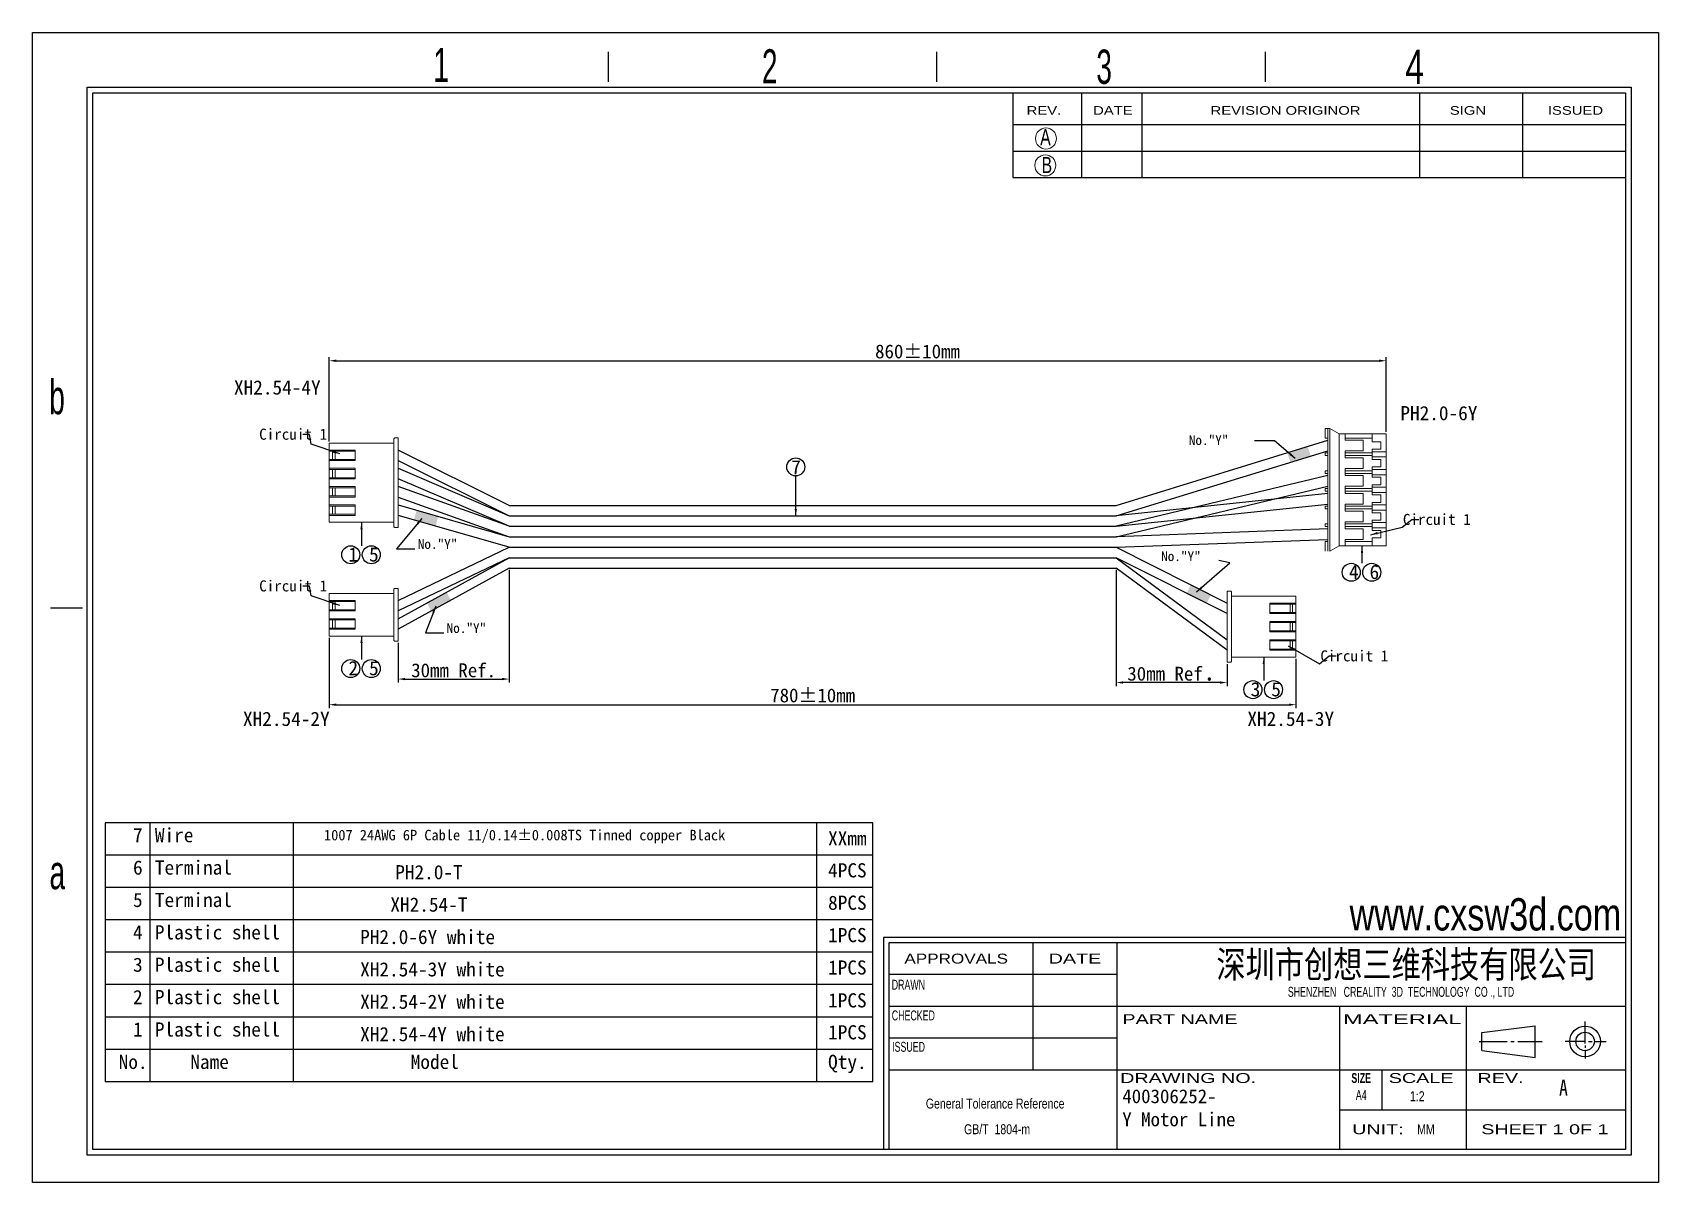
# Model space of a CAD drawing. Header units: millimetres. Extents: x 5337 to 5923, y -3046 to -2632.
import ezdxf

# ---------------------------------------------------------------- set-up
doc = ezdxf.new("R2010")
doc.units = ezdxf.units.MM
doc.header["$LTSCALE"] = 0.2
doc.layers.add('SLD-0', color=179, linetype='Continuous')
doc.styles.add('SLDTEXTSTYLE0', font='arial.ttf', dxfattribs={"width": 0.7584})
doc.styles.add('SLDTEXTSTYLE1', font='arial.ttf', dxfattribs={"width": 0.63516})
doc.styles.add('SLDTEXTSTYLE2', font='GOTHIC.TTF', dxfattribs={"width": 0.7304})
doc.styles.add('SLDTEXTSTYLE3', font='GOTHIC.TTF', dxfattribs={"width": 0.61171})
doc.styles.add('SLDTEXTSTYLE4', font='arialbd.ttf', dxfattribs={"width": 0.63516})
doc.styles.add('SLDTEXTSTYLE5', font='arial.ttf', dxfattribs={"width": 1.422})
doc.styles.add('SLDTEXTSTYLE6', font='arial.ttf', dxfattribs={"width": 1.2324})
doc.styles.add('SLDTEXTSTYLE7', font='arial.ttf', dxfattribs={"width": 1.7064})
doc.styles.add('SLDTEXTSTYLE8', font='', dxfattribs={"width": 0.8, "bigfont": 'bigfont'})
doc.styles.add('SLDTEXTSTYLE9', font='', dxfattribs={"width": 0.8})
doc.styles.get("Standard").update_dxf_attribs({"font": ''})
doc.styles.get('SLDTEXTSTYLE8').set_extended_font_data('宋体', bold=True)
doc.styles.get('SLDTEXTSTYLE9').set_extended_font_data('宋体')
doc.styles.get('Standard').set_extended_font_data('SimSun')
doc.dimstyles.new('ISO-25', dxfattribs={"dimtxt": 4, "dimasz": 2.5, "dimexe": 1.25, "dimexo": 0.625, "dimtad": 1, "dimdsep": 46, "dimtxsty": 'Standard', "dimcen": 4, "dimadec": 0, "dimazin": 0, "dimtfac": 1, "dimtmove": 0, "dimatfit": 3, "dimfxl": 0, "dimarcsym": 0})

# ---------------------------------------------------------------- blocks, each defined once
blk = doc.blocks.new('*D2')
at = {"color": 0, "lineweight": -2}
for p, q in [((5508.49, -2825.42), (5508.49, -2866.06)), ((5468.49, -2851.76), (5468.49, -2866.06)), ((5470.99, -2864.81), (5505.99, -2864.81))]:
    blk.add_line(p, q, dxfattribs=at)
at = {"color": 0}
for points in [[(5470.99, -2864.39), (5470.99, -2865.22), (5468.49, -2864.81)], [(5505.99, -2865.22), (5505.99, -2864.39), (5508.49, -2864.81)]]:
    blk.add_solid(points, dxfattribs=at)
at = {"layer": 'Defpoints', "color": 0}
for p in [(5508.49, -2824.8), (5468.49, -2851.14), (5508.49, -2864.81)]:
    blk.add_point(p, dxfattribs=at)
at = {"color": 0, "insert": (5488.49, -2861.67), "char_height": 4, "attachment_point": 5}
blk.add_mtext('{\\H1.25x;30mm Ref.}', dxfattribs=at)
blk = doc.blocks.new('*D3')
at = {"color": 0, "lineweight": -2}
for p, q in [((5727.52, -2825.42), (5727.52, -2867.31)), ((5767.52, -2859.37), (5767.52, -2867.31)), ((5765.02, -2866.06), (5730.02, -2866.06))]:
    blk.add_line(p, q, dxfattribs=at)
at = {"color": 0}
for points in [[(5730.02, -2865.64), (5730.02, -2866.47), (5727.52, -2866.06)], [(5765.02, -2866.47), (5765.02, -2865.64), (5767.52, -2866.06)]]:
    blk.add_solid(points, dxfattribs=at)
at = {"layer": 'Defpoints', "color": 0}
for p in [(5727.52, -2824.8), (5767.52, -2858.75), (5727.52, -2866.06)]:
    blk.add_point(p, dxfattribs=at)
at = {"color": 0, "insert": (5747.52, -2861.92), "char_height": 4, "attachment_point": 5}
blk.add_mtext('{\\H1.25x;30mm Ref\\H1.4x;.}', dxfattribs=at)
blk = doc.blocks.new('SW_NOTE_0')
at = {"layer": 'SLD-0', "color": 0, "char_height": 3.5853, "attachment_point": 2, "style": 'SLDTEXTSTYLE0'}
for s, insert in [('General Tolerance Reference ', (26.04, 4.62)), (' GB/T  1804-m', (26.22, -4.64))]:
    blk.add_mtext(s, dxfattribs=dict(at, insert=insert))
blk = doc.blocks.new('*D6')
at = {"color": 0, "lineweight": -2}
for p, q in [((5443.63, -2779.09), (5443.63, -2748.74)), ((5446.13, -2749.99), (5822.38, -2749.99)), ((5824.88, -2775.68), (5824.88, -2748.74))]:
    blk.add_line(p, q, dxfattribs=at)
at = {"color": 0}
for points in [[(5446.13, -2749.58), (5446.13, -2750.41), (5443.63, -2749.99)], [(5822.38, -2749.58), (5822.38, -2750.41), (5824.88, -2749.99)]]:
    blk.add_solid(points, dxfattribs=at)
at = {"layer": 'Defpoints', "color": 0}
for p in [(5824.88, -2749.99), (5443.63, -2779.72), (5824.88, -2776.3)]:
    blk.add_point(p, dxfattribs=at)
at = {"color": 0, "insert": (5655.85, -2746.67), "char_height": 5, "attachment_point": 5}
blk.add_mtext('860±10mm', dxfattribs=at)
blk = doc.blocks.new('*D8')
at = {"color": 0, "lineweight": -2}
for p, q in [((5443.63, -2849.9), (5443.63, -2875.3)), ((5792.38, -2857.51), (5792.38, -2875.3)), ((5446.13, -2874.05), (5789.88, -2874.05))]:
    blk.add_line(p, q, dxfattribs=at)
at = {"color": 0}
for points in [[(5446.13, -2873.63), (5446.13, -2874.46), (5443.63, -2874.05)], [(5789.88, -2873.63), (5789.88, -2874.46), (5792.38, -2874.05)]]:
    blk.add_solid(points, dxfattribs=at)
at = {"layer": 'Defpoints', "color": 0}
for p in [(5443.63, -2849.27), (5792.38, -2856.89), (5792.38, -2874.05)]:
    blk.add_point(p, dxfattribs=at)
at = {"color": 0, "insert": (5618.01, -2870.73), "char_height": 5, "attachment_point": 5}
blk.add_mtext('780±10mm', dxfattribs=at)

msp = doc.modelspace()

# ---------------------------------------------------------------- hatches: boundary and pattern name
for points in [[(5796.663, -2781.029), (5789.315, -2783.313), (5790.342, -2786.629), (5797.692, -2784.353)], [(5482.067, -2809.456), (5482.943, -2806.067), (5475.103, -2804.04), (5474.227, -2807.429)], [(5754.341, -2830.964), (5752.817, -2834.115), (5760.109, -2837.639), (5761.632, -2834.488)], [(5486.073, -2833.543), (5487.596, -2836.694), (5480.305, -2840.218), (5478.782, -2837.067)]]:
    msp.add_hatch(color=256).paths.add_polyline_path(points)

# ---------------------------------------------------------------- linework, layer by layer
for p, q in [((5727.517, -2802.151), (5803.916, -2778.623)), ((5508.49, -2802.151), (5468.493, -2782.193)), ((5468.493, -2785.967), (5508.49, -2805.925)), ((5727.517, -2805.925), (5803.916, -2782.467)), ((5468.493, -2788.794), (5508.49, -2805.925)), ((5803.916, -2791.425), (5727.517, -2809.7)), ((5508.49, -2809.7), (5468.493, -2792.569)), ((5508.49, -2809.7), (5468.493, -2795.395)), ((5727.517, -2813.475), (5803.916, -2795.269)), ((5803.916, -2797.826), (5727.517, -2805.925)), ((5468.493, -2799.17), (5508.49, -2813.475)), ((5468.493, -2801.996), (5508.49, -2813.475)), ((5508.49, -2802.151), (5727.517, -2802.151)), ((5727.517, -2809.7), (5803.916, -2801.67)), ((5508.49, -2817.249), (5468.493, -2805.771)), ((5508.49, -2805.925), (5727.517, -2805.925)), ((5508.49, -2809.7), (5727.517, -2809.7)), ((5508.49, -2813.475), (5727.517, -2813.475)), ((5803.916, -2810.627), (5727.517, -2813.475)), ((5727.517, -2817.249), (5803.916, -2814.471)), ((5468.493, -2836.423), (5508.49, -2817.249)), ((5508.49, -2821.024), (5468.493, -2840.198)), ((5468.493, -2843.025), (5508.49, -2821.024)), ((5508.49, -2817.249), (5727.517, -2817.249)), ((5508.49, -2821.024), (5727.517, -2821.024)), ((5727.517, -2817.249), (5767.517, -2837.434)), ((5767.517, -2841.209), (5727.517, -2821.024)), ((5727.517, -2821.024), (5767.517, -2850.637)), ((5508.49, -2824.799), (5468.493, -2846.799)), ((5508.49, -2824.799), (5727.517, -2824.799)), ((5767.517, -2854.411), (5727.517, -2824.799)), ((5639.717, -2916.612), (5362.815, -2916.612)), ((5362.815, -2916.612), (5362.815, -3010.062)), ((5378.879, -2916.612), (5378.879, -2986.7)), ((5430.637, -2916.612), (5430.637, -2986.7)), ((5619.344, -2916.612), (5619.344, -2986.7)), ((5639.717, -3010.062), (5639.717, -2916.612)), ((5639.717, -2928.293), (5362.815, -2928.293)), ((5639.717, -2939.974), (5362.815, -2939.974)), ((5639.717, -2951.656), (5362.815, -2951.656)), ((5639.717, -2963.337), (5362.815, -2963.337)), ((5639.717, -2975.018), (5362.815, -2975.018)), ((5639.717, -2986.7), (5362.815, -2986.7)), ((5378.879, -2986.7), (5378.879, -3010.062)), ((5430.637, -2986.7), (5430.637, -3010.062)), ((5619.344, -2986.7), (5619.344, -3010.062)), ((5639.717, -2998.381), (5362.815, -2998.381)), ((5639.717, -3010.062), (5362.815, -3010.062))]:
    msp.add_line(p, q)
at = {"color": 0, "lineweight": 0}
for points in [[(5802.967, -2774.475), (5802.967, -2777.946)], [(5804.559, -2774.475), (5802.967, -2774.475)], [(5803.916, -2818.62), (5803.916, -2774.475)], [(5807.912, -2776.303), (5804.559, -2774.475), (5804.559, -2785.193)], [(5443.633, -2779.717), (5443.633, -2792.165)], [(5443.633, -2779.717), (5466.896, -2779.717)], [(5468.493, -2777.856), (5467.3, -2777.856), (5467.142, -2777.891), (5467.019, -2777.979), (5466.931, -2778.102), (5466.896, -2778.26)], [(5466.896, -2778.26), (5466.896, -2805.771)], [(5468.493, -2777.856), (5468.493, -2805.771)], [(5802.967, -2777.946), (5803.916, -2777.946)], [(5824.879, -2776.303), (5807.912, -2776.303)], [(5807.912, -2785.193), (5807.912, -2776.303)], [(5816.565, -2778.623), (5810.164, -2778.623), (5810.164, -2776.303)], [(5810.164, -2777.946), (5819.85, -2777.946)], [(5810.164, -2782.467), (5816.565, -2782.467), (5816.565, -2778.623)], [(5819.85, -2779.199), (5819.85, -2776.303)], [(5819.85, -2781.891), (5823.05, -2781.891), (5823.05, -2779.199), (5819.85, -2779.199)], [(5824.879, -2816.791), (5824.879, -2776.303)], [(5453.01, -2782.193), (5453.01, -2785.967), (5443.633, -2785.967)], [(5453.01, -2782.193), (5443.633, -2782.193)], [(5453.01, -2782.596), (5443.633, -2782.596)], [(5453.01, -2785.563), (5443.633, -2785.563)], [(5444.827, -2782.596), (5444.827, -2785.563)], [(5445.758, -2782.596), (5445.758, -2785.563)], [(5802.967, -2783.263), (5803.916, -2783.263)], [(5802.967, -2784.228), (5802.967, -2783.263)], [(5803.916, -2784.228), (5802.967, -2784.228)], [(5804.559, -2785.193), (5804.559, -2818.62)], [(5807.912, -2816.791), (5807.912, -2785.193)], [(5810.164, -2785.024), (5810.164, -2782.467)], [(5810.164, -2783.263), (5819.85, -2783.263)], [(5810.164, -2784.228), (5819.85, -2784.228)], [(5816.565, -2785.024), (5810.164, -2785.024)], [(5816.565, -2788.868), (5816.565, -2785.024)], [(5819.85, -2785.6), (5819.85, -2781.891)], [(5819.85, -2782.789), (5824.879, -2782.789)], [(5819.85, -2784.702), (5824.879, -2784.702)], [(5819.85, -2788.292), (5823.05, -2788.292), (5823.05, -2785.6), (5819.85, -2785.6)], [(5453.01, -2788.794), (5443.633, -2788.794)], [(5443.633, -2792.569), (5453.01, -2792.569), (5453.01, -2788.794)], [(5453.01, -2789.198), (5443.633, -2789.198)], [(5444.827, -2789.198), (5444.827, -2792.165)], [(5445.758, -2789.198), (5445.758, -2792.165)], [(5803.916, -2789.664), (5802.967, -2789.664), (5802.967, -2790.629), (5803.916, -2790.629)], [(5810.164, -2788.868), (5816.565, -2788.868)], [(5810.164, -2791.425), (5810.164, -2788.868)], [(5810.164, -2789.664), (5819.85, -2789.664)], [(5810.164, -2790.629), (5819.85, -2790.629)], [(5816.565, -2791.425), (5810.164, -2791.425)], [(5816.565, -2795.269), (5816.565, -2791.425)], [(5819.85, -2792.001), (5819.85, -2788.292)], [(5819.85, -2789.19), (5824.879, -2789.19)], [(5819.85, -2791.103), (5824.879, -2791.103)], [(5823.05, -2792.001), (5819.85, -2792.001)], [(5823.05, -2794.693), (5823.05, -2792.001)], [(5453.01, -2792.165), (5443.633, -2792.165)], [(5443.633, -2792.165), (5443.633, -2805.771)], [(5453.01, -2795.395), (5443.633, -2795.395)], [(5443.633, -2799.17), (5453.01, -2799.17), (5453.01, -2795.395)], [(5453.01, -2795.799), (5443.633, -2795.799)], [(5444.827, -2795.799), (5444.827, -2798.766)], [(5445.758, -2795.799), (5445.758, -2798.766)], [(5802.967, -2796.065), (5802.967, -2797.03), (5803.916, -2797.03)], [(5802.967, -2796.065), (5803.916, -2796.065)], [(5810.164, -2795.269), (5810.164, -2797.826), (5816.565, -2797.826)], [(5810.164, -2795.269), (5816.565, -2795.269)], [(5810.164, -2796.065), (5819.85, -2796.065)], [(5810.164, -2797.03), (5819.85, -2797.03)], [(5816.565, -2801.67), (5816.565, -2797.826)], [(5819.85, -2794.693), (5819.85, -2798.401), (5823.05, -2798.401)], [(5819.85, -2794.693), (5823.05, -2794.693)], [(5819.85, -2795.591), (5824.879, -2795.591)], [(5819.85, -2797.504), (5824.879, -2797.504)], [(5453.01, -2798.766), (5443.633, -2798.766)], [(5453.01, -2801.996), (5443.633, -2801.996)], [(5443.633, -2805.771), (5453.01, -2805.771), (5453.01, -2801.996)], [(5453.01, -2802.4), (5443.633, -2802.4)], [(5444.827, -2802.4), (5444.827, -2805.367)], [(5445.758, -2802.4), (5445.758, -2805.367)], [(5803.916, -2802.465), (5802.967, -2802.465), (5802.967, -2803.431), (5803.916, -2803.431)], [(5810.164, -2801.67), (5816.565, -2801.67)], [(5810.164, -2804.227), (5810.164, -2801.67)], [(5810.164, -2802.465), (5819.85, -2802.465)], [(5810.164, -2803.431), (5819.85, -2803.431)], [(5819.85, -2807.495), (5823.05, -2807.495), (5823.05, -2804.802), (5819.85, -2804.802), (5819.85, -2801.094), (5823.05, -2801.094)], [(5819.85, -2801.991), (5824.879, -2801.991)], [(5823.05, -2801.094), (5823.05, -2798.401)], [(5453.01, -2805.367), (5443.633, -2805.367)], [(5443.633, -2805.771), (5443.633, -2808.246)], [(5443.633, -2808.246), (5466.896, -2808.246)], [(5466.896, -2805.771), (5466.896, -2809.704)], [(5466.896, -2809.704), (5466.931, -2809.862), (5467.019, -2809.985), (5467.142, -2810.072), (5467.3, -2810.107), (5468.493, -2810.107)], [(5468.493, -2805.771), (5468.493, -2810.107)], [(5803.916, -2809.831), (5802.967, -2809.831), (5802.967, -2808.866), (5803.916, -2808.866)], [(5816.565, -2804.227), (5810.164, -2804.227)], [(5810.164, -2808.07), (5816.565, -2808.07)], [(5810.164, -2810.627), (5810.164, -2808.07)], [(5810.164, -2808.866), (5819.85, -2808.866)], [(5816.565, -2808.07), (5816.565, -2804.227)], [(5819.85, -2803.905), (5824.879, -2803.905)], [(5819.85, -2811.203), (5819.85, -2807.495)], [(5819.85, -2808.392), (5824.879, -2808.392)], [(5802.967, -2818.62), (5802.967, -2815.149), (5803.916, -2815.149)], [(5810.164, -2809.831), (5819.85, -2809.831)], [(5816.565, -2810.627), (5810.164, -2810.627)], [(5816.565, -2814.471), (5810.164, -2814.471), (5810.164, -2816.791)], [(5810.164, -2815.149), (5819.85, -2815.149)], [(5816.565, -2814.471), (5816.565, -2810.627)], [(5819.85, -2810.306), (5824.879, -2810.306)], [(5823.05, -2811.203), (5819.85, -2811.203)], [(5819.85, -2816.791), (5819.85, -2813.895), (5823.05, -2813.895)], [(5823.05, -2813.895), (5823.05, -2811.203)], [(5807.912, -2816.791), (5804.559, -2818.62)], [(5807.912, -2816.791), (5824.879, -2816.791)], [(5468.493, -2832.087), (5467.3, -2832.087), (5467.142, -2832.122), (5467.019, -2832.21), (5466.931, -2832.333), (5466.896, -2832.491)], [(5466.896, -2832.491), (5466.896, -2846.799)], [(5468.493, -2832.087), (5468.493, -2846.799)], [(5769.115, -2833.502), (5769.08, -2833.344), (5768.992, -2833.221), (5768.869, -2833.133), (5768.711, -2833.098), (5767.517, -2833.098)], [(5767.517, -2837.434), (5767.517, -2833.098)], [(5443.633, -2833.948), (5443.633, -2846.799)], [(5443.633, -2833.948), (5466.896, -2833.948)], [(5453.01, -2836.423), (5453.01, -2840.198), (5443.633, -2840.198)], [(5453.01, -2836.423), (5443.633, -2836.423)], [(5453.01, -2836.827), (5443.633, -2836.827)], [(5444.827, -2836.827), (5444.827, -2839.794)], [(5445.758, -2836.827), (5445.758, -2839.794)], [(5767.517, -2858.748), (5767.517, -2837.434)], [(5769.115, -2837.434), (5769.115, -2833.502)], [(5792.377, -2834.959), (5769.115, -2834.959)], [(5769.115, -2858.344), (5769.115, -2837.434)], [(5792.377, -2837.434), (5783.001, -2837.434), (5783.001, -2841.209)], [(5783.001, -2837.838), (5792.377, -2837.838)], [(5790.253, -2840.805), (5790.253, -2837.838)], [(5791.184, -2840.805), (5791.184, -2837.838)], [(5792.377, -2837.434), (5792.377, -2834.959)], [(5792.377, -2847.406), (5792.377, -2837.434)], [(5453.01, -2839.794), (5443.633, -2839.794)], [(5453.01, -2843.025), (5443.633, -2843.025)], [(5443.633, -2846.799), (5453.01, -2846.799), (5453.01, -2843.025)], [(5453.01, -2843.428), (5443.633, -2843.428)], [(5444.827, -2843.428), (5444.827, -2846.395)], [(5445.758, -2843.428), (5445.758, -2846.395)], [(5783.001, -2840.805), (5792.377, -2840.805)], [(5783.001, -2841.209), (5792.377, -2841.209)], [(5783.001, -2847.81), (5783.001, -2844.036), (5792.377, -2844.036)], [(5783.001, -2844.439), (5792.377, -2844.439)], [(5790.253, -2847.406), (5790.253, -2844.439)], [(5791.184, -2847.406), (5791.184, -2844.439)], [(5453.01, -2846.395), (5443.633, -2846.395)], [(5443.633, -2846.799), (5443.633, -2849.275)], [(5443.633, -2849.275), (5466.896, -2849.275)], [(5466.896, -2846.799), (5466.896, -2850.732)], [(5466.896, -2850.732), (5466.931, -2850.89), (5467.019, -2851.013), (5467.142, -2851.101), (5467.3, -2851.136), (5468.493, -2851.136)], [(5468.493, -2846.799), (5468.493, -2851.136)], [(5783.001, -2847.406), (5792.377, -2847.406)], [(5783.001, -2847.81), (5792.377, -2847.81)], [(5783.001, -2854.411), (5783.001, -2850.637), (5792.377, -2850.637)], [(5792.377, -2856.887), (5792.377, -2847.406)], [(5783.001, -2851.041), (5792.377, -2851.041)], [(5783.001, -2854.008), (5792.377, -2854.008)], [(5783.001, -2854.411), (5792.377, -2854.411)], [(5790.253, -2854.008), (5790.253, -2851.041)], [(5791.184, -2854.008), (5791.184, -2851.041)], [(5767.517, -2858.748), (5768.711, -2858.748), (5768.869, -2858.713), (5768.992, -2858.625), (5769.08, -2858.502), (5769.115, -2858.344)], [(5769.115, -2858.344), (5769.115, -2856.887)], [(5792.377, -2856.887), (5769.115, -2856.887)]]:
    msp.add_lwpolyline(points, dxfattribs=at)
for centre in [(5611.935, -2788.27), (5451.369, -2819.987), (5458.792, -2819.987), (5812.301, -2826.297), (5819.724, -2826.297), (5451.369, -2861.015), (5458.792, -2861.015), (5776.851, -2868.627), (5784.274, -2868.627)]:
    msp.add_circle(centre, 3.247)
at = {"layer": 'SLD-0'}
for p, q in [((5336.571, -2631.612), (5923.16, -2631.612)), ((5336.571, -3046.372), (5336.571, -2631.612)), ((5923.16, -2631.612), (5923.16, -3046.372)), ((5358.296, -3034.521), (5358.296, -2653.337)), ((5358.296, -2653.337), (5911.31, -2653.337)), ((5836.982, -2653.337), (5836.982, -2683.932)), ((5874.146, -2653.337), (5874.146, -2683.932)), ((5911.31, -2653.337), (5911.31, -3034.521)), ((5911.31, -3034.521), (5358.296, -3034.521)), ((5923.16, -3046.372), (5336.571, -3046.372))]:
    msp.add_line(p, q, dxfattribs=at)
at = {"layer": 'SLD-0', "color": 6, "linetype": 'Continuous'}
for p, q in [((5544.349, -2649.387), (5544.349, -2638.62)), ((5662.852, -2649.387), (5662.852, -2638.62)), ((5781.354, -2649.387), (5781.354, -2638.62)), ((5356.321, -3036.496), (5356.321, -2651.362)), ((5356.321, -2651.362), (5913.285, -2651.362)), ((5913.285, -2651.362), (5913.285, -3036.496)), ((5354.556, -2839.254), (5343.083, -2839.254)), ((5913.285, -3036.496), (5356.321, -3036.496))]:
    msp.add_line(p, q, dxfattribs=at)
at = {"layer": 'SLD-0', "color": 179, "linetype": 'Continuous'}
for p, q in [((5690.264, -2653.337), (5690.264, -2683.932)), ((5715.047, -2653.337), (5715.047, -2683.932)), ((5736.719, -2653.337), (5736.719, -2683.932)), ((5690.264, -2664.81), (5911.31, -2664.81)), ((5690.264, -2674.371), (5911.31, -2674.371)), ((5690.264, -2683.932), (5911.31, -2683.932)), ((5911.31, -2958.035), (5643.607, -2958.035)), ((5643.607, -2958.035), (5643.607, -3034.521)), ((5911.31, -2959.947), (5645.519, -2959.947)), ((5645.519, -2959.947), (5645.519, -3034.521)), ((5697.508, -2959.947), (5697.508, -3005.839)), ((5727.742, -2959.947), (5727.742, -3034.521)), ((5727.742, -2971.42), (5645.519, -2971.42)), ((5911.31, -2982.893), (5645.519, -2982.893)), ((5808.053, -2982.893), (5808.053, -3034.521)), ((5853.945, -3034.521), (5853.945, -2982.893)), ((5859.457, -2992.251), (5878.723, -2989.883)), ((5878.723, -3001.267), (5878.723, -2989.883)), ((5896.685, -2996.26), (5896.685, -2988.326)), ((5727.742, -2994.366), (5645.519, -2994.366)), ((5858.518, -2995.494), (5868.607, -2995.494)), ((5859.457, -2998.746), (5859.457, -2992.251)), ((5869.868, -2995.494), (5871.129, -2995.494)), ((5872.39, -2995.494), (5881.218, -2995.494)), ((5896.685, -2995.494), (5889.483, -2995.494)), ((5896.685, -2997.027), (5896.685, -2997.793)), ((5897.946, -2995.494), (5899.208, -2995.494)), ((5900.469, -2995.494), (5904.252, -2995.494)), ((5859.457, -2998.746), (5878.723, -3001.267)), ((5896.685, -2998.56), (5896.685, -3001.625)), ((5911.31, -3005.839), (5645.519, -3005.839)), ((5823.35, -3005.839), (5823.35, -3020.18)), ((5808.053, -3020.18), (5911.31, -3020.18))]:
    msp.add_line(p, q, dxfattribs=at)
at = {"layer": 'SLD-0', "lineweight": 18}
for centre in [(5702.191, -2669.832), (5701.945, -2679.529)]:
    msp.add_circle(centre, 3.789, dxfattribs=at)
at = {"layer": 'SLD-0', "color": 179, "linetype": 'Continuous'}
for radius in [5.543, 3.338]:
    msp.add_circle((5896.685, -2995.494), radius, dxfattribs=at)

# ---------------------------------------------------------------- block references
at = {"layer": 'SLD-0', "color": 179}
msp.add_blockref('SW_NOTE_0', (5657.822, -3020.737), dxfattribs=at)

# ---------------------------------------------------------------- texts
for s, insert, char_height, width, attachment_point in [('XH2.54-4Y', (5409.235, -2757.07), 5.1106, 51.31906, 1), ('PH2.0-6Y', (5830.043, -2766.334), 5.1106, 51.31906, 1), ('No."Y"', (5753.71, -2776.871), 3.5, 58.26366, 1), ('7', (5610.283, -2790.962), 5.111, 51.31906, 7), ('No."Y"', (5475.556, -2814.344), 3.5, 58.26366, 1), ('1', (5450.567, -2817.295), 5.111, 51.31906, 1), ('5', (5457.991, -2817.295), 5.111, 51.31906, 1), ('No."Y"', (5743.732, -2818.741), 3.5, 58.26366, 1), ('4', (5811.499, -2823.606), 5.111, 51.31906, 1), ('6', (5818.922, -2823.606), 5.111, 51.31906, 1), ('No."Y"', (5485.96, -2844.666), 3.5, 52.85086, 1), ('2', (5450.567, -2858.324), 5.111, 51.31906, 1), ('5', (5457.991, -2858.324), 5.111, 51.31906, 1), ('3', (5776.049, -2865.936), 5.111, 51.31906, 1), ('5', (5783.472, -2865.936), 5.111, 51.31906, 1), ('XH2.54-2Y', (5412.488, -2876.598), 5.1106, 51.31906, 1), ('XH2.54-3Y', (5774.849, -2876.598), 5.1106, 51.31906, 1), ('7', (5372.826, -2918.546), 5.111, 51.31906, 1), ('Wire', (5380.706, -2918.546), 5.1106, 51.31906, 1), ('1007 24AWG 6P Cable 11/0.14%%P0.008TS Tinned copper Black', (5441.728, -2919.168), 3.8, 183.58496, 1), ('XXmm', (5623.582, -2919.72), 5.1106, 51.31906, 1), ('6', (5372.826, -2930.227), 5.111, 51.31906, 1), ('Terminal', (5380.706, -2930.227), 5.1106, 51.31906, 1), ('PH2.0-T', (5467.43, -2931.904), 5.1106, 51.31906, 1), ('4PCS', (5623.582, -2931.233), 5.1106, 51.31906, 1), ('5', (5372.826, -2941.908), 5.111, 51.31906, 1), ('Terminal', (5380.706, -2941.908), 5.1106, 51.31906, 1), ('XH2.54-T', (5465.66, -2943.586), 5.1106, 51.31906, 1), ('8PCS', (5623.582, -2942.915), 5.1106, 51.31906, 1), ('4', (5372.826, -2953.59), 5.111, 51.31906, 1), ('Plastic shell', (5380.706, -2953.59), 5.11056, 51.31906, 1), ('\\pt40.88;PH2.0-6Y white', (5454.767, -2955.267), 5.11056, 78.24239, 1), ('1PCS', (5623.582, -2954.596), 5.1106, 51.31906, 1), ('3', (5372.826, -2965.271), 5.111, 51.31906, 1), ('Plastic shell', (5380.706, -2965.271), 5.11056, 51.31906, 1), ('\\pt40.88;XH2.54-3Y white', (5454.767, -2966.948), 5.11056, 78.24239, 1), ('1PCS', (5623.582, -2966.277), 5.1106, 51.31906, 1), ('2', (5372.826, -2976.952), 5.111, 51.31906, 1), ('Plastic shell', (5380.706, -2976.952), 5.11056, 51.31906, 1), ('\\pt40.88;XH2.54-2Y white', (5454.767, -2978.629), 5.11056, 78.24239, 1), ('1PCS', (5623.582, -2978.126), 5.1106, 51.31906, 1), ('1', (5372.826, -2988.634), 5.111, 51.31906, 1), ('Plastic shell', (5380.706, -2988.634), 5.11056, 51.31906, 1), ('\\pt40.88;XH2.54-4Y white', (5454.767, -2990.311), 5.11056, 78.24239, 1), ('1PCS', (5623.582, -2989.64), 5.1106, 51.31906, 1), ('No.', (5367.652, -3000.315), 5.1106, 51.31906, 1), ('Name', (5393.504, -3000.315), 5.1106, 51.31906, 1), ('Model', (5473.012, -3000.315), 5.1106, 51.31906, 1), ('Qty.', (5623.582, -3000.315), 5.1106, 51.31906, 1), ('400306252-\\PY Motor Line', (5729.715, -3012.775), 5, 75.8605, 1)]:
    msp.add_mtext(s, dxfattribs=dict(insert=insert, char_height=char_height, width=width, attachment_point=attachment_point))
at = {"char_height": 4}
for s, insert, attachment_point in [(' Circuit 1', (5442.84, -2778.554), 9), ('Circuit 1', (5830.962, -2805.224), 1), (' Circuit 1', (5442.84, -2833.273), 9), ('Circuit 1', (5801.186, -2854.443), 1)]:
    msp.add_mtext(s, dxfattribs=dict(at, insert=insert, attachment_point=attachment_point))
at = {"layer": 'SLD-0'}
for s, insert, char_height, attachment_point, style in [('1', (5481.169, -2637.161), 12.344, 1, 'SLDTEXTSTYLE3'), ('2', (5599.723, -2637.649), 12.344, 1, 'SLDTEXTSTYLE3'), ('3', (5720.36, -2637.773), 12.344, 1, 'SLDTEXTSTYLE3'), ('4', (5831.828, -2637.785), 12.344, 1, 'SLDTEXTSTYLE2'), ('A', (5700.102, -2666.455), 5.807, 1, 'SLDTEXTSTYLE2'), ('B', (5700.61, -2676.485), 5.807, 1, 'SLDTEXTSTYLE2'), ('b', (5342.616, -2756.92), 12.344, 1, 'SLDTEXTSTYLE3'), ('a', (5342.706, -2928.257), 12.344, 1, 'SLDTEXTSTYLE3'), ('深圳市创想三维科技有限公司', (5832.16, -2962.881), 9.65616, 2, 'SLDTEXTSTYLE8'), ('A', (5887.303, -3009.252), 5.821, 1, 'SLDTEXTSTYLE9')]:
    msp.add_mtext(s, dxfattribs=dict(at, insert=insert, char_height=char_height, attachment_point=attachment_point, style=style))
at = {"layer": 'SLD-0', "color": 179}
for s, insert, char_height, attachment_point, style in [('REV.', (5695.204, -2658.159), 3.1073, 1, 'SLDTEXTSTYLE6'), ('DATE', (5719.2, -2658.159), 3.1073, 1, 'SLDTEXTSTYLE6'), ('REVISION ORIGINOR', (5761.563, -2658.159), 3.10727, 1, 'SLDTEXTSTYLE6'), ('SIGN', (5847.879, -2658.159), 3.1073, 1, 'SLDTEXTSTYLE6'), ('ISSUED', (5883.243, -2658.159), 3.1073, 1, 'SLDTEXTSTYLE6'), ('APPROVALS', (5669.8, -2963.834), 3.5853, 2, 'SLDTEXTSTYLE6'), ('DATE', (5712.646, -2963.834), 3.5853, 2, 'SLDTEXTSTYLE5'), ('DRAWN', (5652.554, -2973.253), 3.5853, 2, 'SLDTEXTSTYLE1'), ('SHENZHEN   CREALITY  3D  TECHNOLOGY  CO ., LTD', (5830.267, -2975.821), 3.58531, 2, 'SLDTEXTSTYLE1'), ('CHECKED', (5654.338, -2984.33), 3.5853, 2, 'SLDTEXTSTYLE1'), ('PART NAME', (5750.535, -2985.668), 3.5853, 2, 'SLDTEXTSTYLE5'), ('MATERIAL', (5830.707, -2985.668), 3.5853, 2, 'SLDTEXTSTYLE7'), ('ISSUED', (5652.621, -2995.65), 3.5853, 2, 'SLDTEXTSTYLE1'), ('DRAWING NO.', (5753.483, -3006.916), 3.58531, 2, 'SLDTEXTSTYLE5'), ('SIZE', (5815.904, -3006.916), 3.5853, 2, 'SLDTEXTSTYLE4'), ('SCALE', (5837.525, -3006.916), 3.5853, 2, 'SLDTEXTSTYLE5'), ('REV.', (5866.167, -3006.916), 3.5853, 2, 'SLDTEXTSTYLE5'), ('A4', (5815.926, -3013.053), 3.5853, 2, 'SLDTEXTSTYLE1'), ('1:2', (5836.14, -3013.469), 3.5853, 2, 'SLDTEXTSTYLE0'), ('UNIT:', (5821.944, -3025.378), 3.5853, 2, 'SLDTEXTSTYLE5'), ('MM', (5839.268, -3025.378), 3.5853, 2, 'SLDTEXTSTYLE0'), ('SHEET 1 0F 1', (5882.187, -3025.378), 3.58531, 2, 'SLDTEXTSTYLE5')]:
    msp.add_mtext(s, dxfattribs=dict(at, insert=insert, char_height=char_height, attachment_point=attachment_point, style=style))
at = {"layer": 'SLD-0', "color": 5, "insert": (5811.724, -2943.847), "char_height": 11.64167, "attachment_point": 1, "style": 'SLDTEXTSTYLE0'}
msp.add_mtext('www.cxsw3d.com', dxfattribs=at)

# ---------------------------------------------------------------- dimensions: what is measured, and where the dimension line sits
for base, p1, p2, text, picture, middle in [((5824.879, -2749.995), (5443.633, -2779.717), (5824.879, -2776.303), '860±10mm', '*D6', (5655.852, -2749.995)), ((5792.377, -2874.047), (5443.633, -2849.275), (5792.377, -2856.887), '780±10mm', '*D8', (5618.005, -2874.047))]:
    dim = msp.add_linear_dim(base=base, p1=p1, p2=p2, text=text, dimstyle='ISO-25', override={"dimtxt": 5})
    dim.commit()
    dim.dimension.update_dxf_attribs({"geometry": picture, "text_midpoint": middle, "dimtype": 160})
for base, p1, p2, text, picture, middle in [((5508.49, -2864.806), (5468.493, -2851.136), (5508.49, -2824.799), '{\\H1.25x;30mm Ref.}', '*D2', (5488.492, -2861.667)), ((5727.517, -2866.056), (5767.517, -2858.748), (5727.517, -2824.799), '{\\H1.25x;30mm Ref\\H1.4x;.}', '*D3', (5747.517, -2861.917))]:
    dim = msp.add_linear_dim(base=base, p1=p1, p2=p2, text=text, dimstyle='ISO-25')
    dim.commit()
    dim.dimension.update_dxf_attribs({"geometry": picture, "text_midpoint": middle})

# ---------------------------------------------------------------- leaders
at = {"annotation_type": 0, "has_hookline": 1}
for points, hookline_direction, text_width in [([(5447.379, -2783.558), (5437.04, -2780.073), (5436.533, -2776.554), (5434.033, -2776.554)], 1, 27.844), ([(5819.324, -2812.743), (5830.684, -2810.048), (5834.189, -2807.224), (5836.689, -2807.224)], 0, 24.983), ([(5447.379, -2838.278), (5437.04, -2834.793), (5436.533, -2831.273), (5434.033, -2831.273)], 1, 27.844), ([(5789.547, -2852.858), (5800.907, -2859.267), (5804.412, -2856.443), (5806.912, -2856.443)], 0, 24.983)]:
    msp.add_leader(points, dimstyle='ISO-25', override={"dimgap": 0.625, "dimtad": 0}, dxfattribs=dict(at, hookline_direction=hookline_direction, text_width=text_width))
for points in [[(5792.137, -2785.27), (5784.588, -2778.83), (5777.391, -2778.83)], [(5611.935, -2805.925), (5611.935, -2791.518)], [(5455.265, -2808.246), (5455.265, -2816.739)], [(5477.08, -2806.857), (5467.896, -2817.789), (5474.504, -2817.789)], [(5816.196, -2816.791), (5816.196, -2823.05)], [(5756.512, -2833.387), (5768.561, -2822.892), (5764.589, -2822.069)], [(5482.072, -2838.531), (5478.301, -2848.11), (5484.909, -2848.11)], [(5455.265, -2849.275), (5455.265, -2857.768)], [(5780.746, -2856.887), (5780.746, -2865.38)]]:
    msp.add_leader(points, dimstyle='ISO-25', override={"dimgap": 0.625, "dimtad": 0})

doc.saveas('drawing.dxf')
